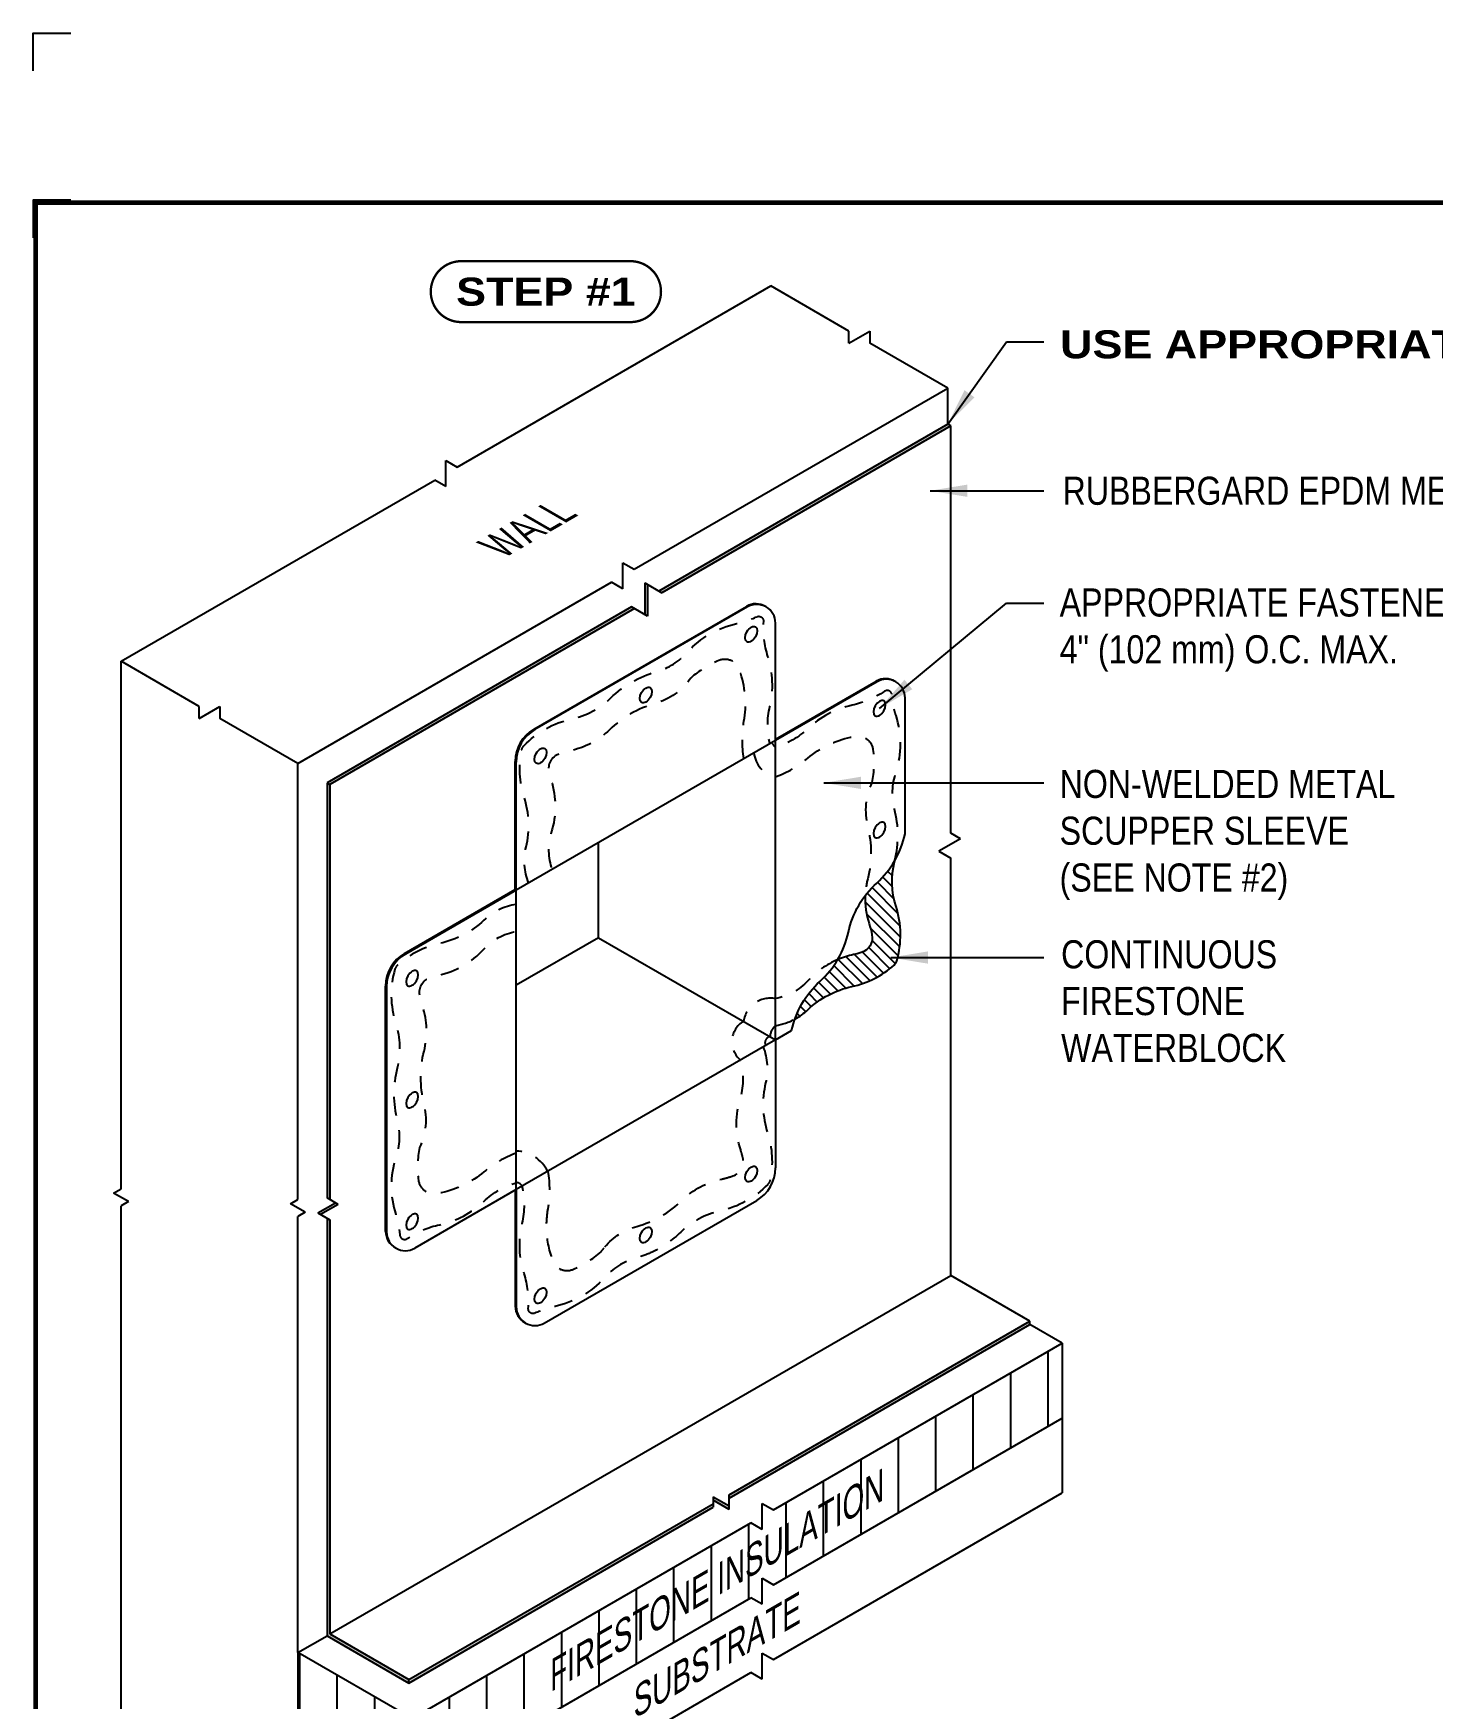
# Model space of a CAD drawing. Header units: inches. Extents: x 255.4 to 275.5, y 38.5 to 55.2.
# Drawn here: x 255.45 to 264.8, y 44.09 to 55.21 of the extents above; entities that cross this region are included whole.
import ezdxf
from ezdxf.enums import TextEntityAlignment as Align

# ---------------------------------------------------------------- set-up
doc = ezdxf.new("R2010")
doc.units = ezdxf.units.IN
doc.header["$MEASUREMENT"] = 0
doc.linetypes.add('HIDDEN2', pattern=[0.1875, 0.125, -0.0625])
doc.layers.get('0').update_dxf_attribs({"linetype": 'CONTINUOUS'})
doc.layers.get('DEFPOINTS').update_dxf_attribs({"linetype": 'CONTINUOUS'})
for name, color, linetype in [('FSBP-ACCESSORY-OTHER', 7, 'CONTINUOUS'), ('FSBP-ANNO-NOTE', 7, 'CONTINUOUS'), ('FSBP-INSULATION', 7, 'CONTINUOUS'), ('FSBP-MEMBRANE', 7, 'CONTINUOUS'), ('FSBP-SEALANTS', 1, 'CONTINUOUS'), ('FSBP-SUBSTRATE-GENERIC', 9, 'CONTINUOUS'), ('FSBP-TTLB-BORDER', 7, 'CONTINUOUS'), ('FSBP-TTLB-TEXT', 7, 'CONTINUOUS'), ('FSBP-WALL-CURB', 9, 'CONTINUOUS')]:
    doc.layers.add(name, color=color, linetype=linetype)
doc.styles.add('FSBP_ARIAL', font='arial.ttf')
doc.styles.add('FSBP_ARIAL_BOLD', font='')
doc.styles.add('FSBP_ARIAL_NAR', font='ARIALN.TTF')
doc.styles.get('FSBP_ARIAL_BOLD').set_extended_font_data('Arial Black')
doc.dimstyles.new('FSBP-LEADER', dxfattribs={"dimtxt": 0.1875, "dimasz": 0.25, "dimexe": 0.0625, "dimexo": 0.125, "dimgap": 0.125, "dimtad": 0, "dimtih": 1, "dimtoh": 1, "dimdec": 4, "dimzin": 0, "dimdsep": 46, "dimlunit": 4, "dimtxsty": 'FSBP_ARIAL_NAR', "dimcen": 0.09375, "dimclrd": 256, "dimclre": 256, "dimclrt": 256, "dimadec": 0, "dimazin": 0, "dimtfac": 1, "dimtdec": 4, "dimtofl": 0, "dimtmove": 0, "dimatfit": 3, "dimfxl": 0, "dimtolj": 1, "dimtzin": 0, "dimlwd": -1, "dimlwe": -1, "dimarcsym": 0})
pattern_1 = [(135, (5.684341886080801e-14, 7.105427357601002e-15), (-0.02209708691207961, -0.02209708691207961), []), (135, (-0.01562499999994316, 7.105427357601002e-15), (-0.02209708691207961, -0.02209708691207961), [])]

# ---------------------------------------------------------------- blocks, each defined once
blk = doc.blocks.new('TTLB-EPDM_2')
at = {"layer": 'DEFPOINTS', "linetype": 'Continuous', "ltscale": 1.75}
blk.add_lwpolyline([(-0.015625, 13.88083333333333), (-0.015625, 14.13083333333333), (0.234375, 14.13083333333333)], dxfattribs=at)
at = {"layer": 'DEFPOINTS', "color": 1}
blk.add_lwpolyline([(0.234375, 13.015625), (-0.015625, 13.015625), (-0.015625, 12.765625)], dxfattribs=at)
at = {"layer": 'FSBP-TTLB-BORDER', "const_width": 0.03125}
blk.add_lwpolyline([(20, 0), (20, 13), (0, 13), (0, 0)], dxfattribs=at)
at = {"layer": 'FSBP-TTLB-TEXT'}
for tag, height, style, p in [('MAXIMUM_WARRANTY', 0.1875, 'FSBP_ARIAL_BOLD', (18.03987100774941, 0.2240244307510579)), ('ACCPT_SYSTEMS', 0.21875, 'FSBP_ARIAL', (12.49438170418193, -1.23218745252656))]:
    blk.add_attdef(tag, text='', height=height, dxfattribs=dict(at, style=style)).set_placement(p, align=Align.MIDDLE_LEFT)
for tag, height, style, p in [('DETAIL_DESCP_LINE_1', 0.21875, 'FSBP_ARIAL_BOLD', (10.33118450231211, -0.2831249841755152)), ('DETAIL_DESCP_LINE_2', 0.21875, 'FSBP_ARIAL_BOLD', (10.33118450231211, -0.6812499208775904)), ('ISSUE_REV_DATE', 0.21875, 'FSBP_ARIAL', (16.84069633627263, -0.7282559425942452)), ('DETAIL_NUMBER', 0.4375, 'FSBP_ARIAL', (18.91941590748775, -0.8931630692489421))]:
    blk.add_attdef(tag, text='', height=height, dxfattribs=dict(at, style=style)).set_placement(p, align=Align.MIDDLE_CENTER)

msp = doc.modelspace()

# ---------------------------------------------------------------- hatches: boundary and pattern name
at = {"layer": 'FSBP-ACCESSORY-OTHER'}
h = msp.add_hatch(dxfattribs=at)
h.set_pattern_fill('STEEL', color=256, scale=0.25, angle=90, style=0)
h.set_pattern_definition(pattern_1)
h.paths.add_polyline_path([(260.2187173936403, 51.38030025277412, -0.2596996519576828), (260.3403484946442, 51.38217660510387, 0.2762329012800598), (260.2120390763702, 51.38415598104744), (258.7924882688014, 50.56457794016943, 0.2679491924310545), (258.6674882688015, 50.34807158922334), (258.6674882688015, 49.49240915652075), (258.6741665860716, 49.4885534282472), (258.6741665860716, 50.34421586094993, -0.2679491924311477), (258.7991665860716, 50.56072221189606)])
h = msp.add_hatch(dxfattribs=at)
h.set_pattern_fill('STEEL', color=256, scale=0.25, angle=90, style=0)
h.set_pattern_definition(pattern_1)
h.paths.add_polyline_path([(261.0847427974248, 50.88030025277406, -0.2596996519576828), (261.2063738984287, 50.88217660510381, 0.2762329012800614), (261.0780644801546, 50.88415598104743), (260.4062173936403, 50.49626488479427), (260.4062173936403, 50.48855342824719)])
h = msp.add_hatch(dxfattribs=at)
h.set_pattern_fill('STEEL', color=256, scale=0.25, angle=90, style=0)
h.set_pattern_definition(pattern_1)
h.paths.add_polyline_path([(257.801462865017, 47.20891550746657, 0.276232901299927), (257.8673317640128, 47.09878597966386, -0.2596996519774554), (257.808141182287, 47.20505977919326), (257.808141182287, 48.8442158609499, -0.2679491924311921), (257.933141182287, 49.06072221189602), (258.6741665860715, 49.48855342824719), (258.6674882688014, 49.49240915652075), (257.9264628650169, 49.06457794016936, 0.2679491924310637), (257.801462865017, 48.84807158922325)])
at = {"layer": 'FSBP-INSULATION'}
h = msp.add_hatch(dxfattribs=at)
h.set_pattern_fill('LINE', color=256, scale=2, angle=90, style=0)
h.set_pattern_definition([(90, (-254.7721348638862, -269.0931468121047), (-0.25, 1.530757942277972e-17), [])])
h.paths.add_polyline_path([(262.3214772189082, 45.96201035477435), (262.3214772189082, 46.46201035477448), (260.392618721522, 45.34838338207989), (260.3174929469769, 45.39175726823657), (260.3174929469769, 45.21826172360993), (260.2423671724318, 45.26163560976657), (257.9789279493907, 43.95483836504972), (257.9789279493908, 43.45483836504956), (260.2423671724318, 44.76163560976644), (260.3174929469769, 44.71826172360976), (260.3174929469769, 44.89175726823638), (260.392618721522, 44.84838338207974)])
h.paths.add_polyline_path([(257.9789279493908, 43.4548383650495), (257.9789279493908, 43.95483836504957), (257.2148174117812, 44.39599778962913), (257.2148174117812, 43.89599778962879)])
h.paths.add_polyline_path([(258.8434691349082, 44.06828987497926), (261.2848337767352, 45.41313812436287), (261.2848337767352, 45.749195560637), (258.8434691349082, 44.40434731125339)], flags=24)
at = {"layer": 'FSBP-MEMBRANE'}
h = msp.add_hatch(color=256, dxfattribs=at)
h.paths.add_polyline_path([(261.5768522528838, 52.58938357833692), (261.5573666812987, 52.60063357833688), (259.6277048578362, 51.48654280511583), (259.6471904294211, 51.47529280511581)])
h.paths.add_polyline_path([(259.5516766340664, 51.53043772057519), (259.5321910624814, 51.54168772057515), (259.5321910624814, 51.33081117294732), (259.5516766340664, 51.31956117294736)])
h.paths.add_polyline_path([(259.4645659821133, 51.36985453130198), (259.445080410528, 51.38110453130194), (257.4097731340624, 50.20601932735109), (257.429258705648, 50.19476932735107)])
h = msp.add_hatch(color=256, dxfattribs=at)
h.paths.add_polyline_path([(257.4849789745047, 47.38945754008351), (257.4654934029195, 47.40070754008353), (257.3474993960747, 47.33258366846881), (257.3669849676597, 47.3213336684688)])
h.paths.add_polyline_path([(257.429258705648, 50.19476932735101), (257.4097731340624, 50.20601932735097), (257.4097731340624, 47.4328776523074), (257.429258705648, 47.42162765230721)])
msp.add_hatch(color=256, dxfattribs=at).paths.add_polyline_path([(257.4292587056476, 47.28537990907817), (257.4097731340624, 47.29662990907808), (257.4097731340624, 44.50855552836838), (257.957377320726, 44.19239610378882), (257.957377320726, 44.2148961037888), (257.4292587056478, 44.51980552836817)])
h = msp.add_hatch(color=256, dxfattribs=at)
h.paths.add_polyline_path([(262.1049708679619, 46.58701035477456), (262.1049708679619, 46.60951035477466), (260.0960602782482, 45.44966528502538), (260.0960602782482, 45.42716528502534)])
h.paths.add_polyline_path([(259.9906006941167, 45.435628292825), (259.9906006941167, 45.41312829282508), (260.0960602782482, 45.35224117353816), (260.0960602782482, 45.3747411735382)])
h.paths.add_polyline_path([(259.9906006941167, 45.36627816573859), (259.9906006941167, 45.38877816573851), (257.957377320726, 44.21489610378875), (257.957377320726, 44.19239610378877)])
at = {"layer": 'FSBP-SEALANTS'}
h = msp.add_hatch(dxfattribs=at)
h.set_pattern_fill('ANSI31', color=256, scale=0.4, angle=90, style=0)
h.set_pattern_definition([(135, (114.7236330759466, 25.63341921984609), (-0.03535533905932738, -0.03535533905932737), [])])
h.paths.add_polyline_path([(261.2168607476498, 49.0168586646334, 0.1489966034677338), (261.2116164631132, 49.37888964731812, -0.1402262810104214), (261.2021420431739, 49.67798849600864, 0.00353877156870157), (261.2045437694553, 49.68780739073387, -0.07889136305726728), (261.0826233155142, 49.53593772287061, 0.04552217737602576), (261.0062917035916, 49.45282913613894, 0.08782696940633593), (261.0318349192846, 49.26490810184893, -0.02882211477030213), (261.0509179832158, 49.1909976255845, -0.385209148746729), (260.9790195594105, 49.07114445748962, -0.02044796723230135), (260.9265824084101, 49.05752091597564, 0.04783673895767743), (260.8212168437703, 49.02389744657478, -0.07559139346866109), (260.7033843516931, 48.87907656932254, 0.1238479756660185), (260.5354524580613, 48.62688201986995, 0.06611902782828859), (260.6227237445863, 48.68967371532179, -0.1364480881100324), (260.9171664371714, 48.84465874396727, 0.1290821672476739), (261.1983473140227, 48.98750379840206, 0.1416046827666469)])

# ---------------------------------------------------------------- linework, layer by layer
at = {"layer": 'FSBP-ACCESSORY-OTHER'}
for p, q in [((258.7924882688013, 50.56457794016943), (260.2120390763702, 51.38415598104744)), ((260.2187173936403, 51.38030025277412), (258.7991665860715, 50.56072221189605)), ((260.4062173936403, 50.48855342824719), (260.4062173936403, 51.27204707730105)), ((260.4062173936403, 50.49626488479429), (261.0780644801546, 50.88415598104744)), ((261.0847427974247, 50.88030025277406), (260.4062173936403, 50.48855342824719)), ((261.2722427974248, 49.86436829964464), (261.2722427974247, 50.772047077301)), ((258.6674882688014, 49.49240915652079), (258.6674882688014, 50.34807158922324)), ((258.6741665860715, 49.48855342824719), (258.6741665860715, 50.34421586094992)), ((257.9264628650168, 49.06457794016937), (258.6674882688014, 49.49240915652079)), ((258.6741665860715, 49.48855342824719), (257.9331411822869, 49.06072221189599)), ((258.6674882688013, 49.49240915652079), (258.6741665860715, 49.48855342824719)), ((258.6741665860715, 47.48855342824719), (258.6741665860715, 49.48855342824719)), ((259.2246460503467, 49.17073396136452), (258.6741665860715, 48.85291449448168)), ((257.8014628650169, 47.20891550746659), (257.8014628650169, 48.84807158922318)), ((257.8081411822869, 48.84421586094986), (257.8081411822869, 47.20505977919326)), ((260.4062173936403, 48.48855342824713), (260.5137648697824, 48.55064599254845)), ((260.4062173936403, 48.48855342824719), (258.6741665860715, 47.48855342824719)), ((260.4062173936403, 48.48855342824719), (260.4062173936403, 47.63289099554463)), ((258.6741665860715, 47.48855342824719), (257.9956411822869, 47.0968066037202)), ((258.6674882688013, 47.48469769997358), (258.6674882688017, 46.70891550746691)), ((258.6741665860715, 47.48855342824719), (258.6741665860715, 46.70505977919336)), ((258.8616665860715, 46.59680660372031), (260.2812173936403, 47.41638464459849))]:
    msp.add_line(p, q, dxfattribs=at)
at = {"layer": 'FSBP-ACCESSORY-OTHER', "linetype": 'Continuous'}
for p, q in [((260.4062173936403, 50.48855342824719), (258.6741665860715, 49.48855342824719)), ((260.4062173936403, 48.48855342824719), (260.4062173936403, 50.48855342824719)), ((259.2246460503467, 49.17073396136452), (259.2246460503467, 49.8063728951298)), ((259.2246460503467, 49.17073396136452), (260.4062173936403, 48.48855342824713))]:
    msp.add_line(p, q, dxfattribs=at)
at = {"layer": 'FSBP-ACCESSORY-OTHER'}
msp.add_lwpolyline([(260.5137648697824, 48.55064599254847, -0.1564078712524959), (260.703384351693, 48.87907656932252, 0.156407871252505), (260.8930038336036, 49.20750714609653, -0.1564078712524959), (261.0826233155142, 49.53593772287059, 0.156407871252505), (261.2722427974248, 49.86436829964461)], format="xyb", dxfattribs=at)
for centre, radius, start, end in [((260.2745390763702, 51.27590280557438), 0.125, 58.2323839661733, 119.9999999999963), ((260.2812173936403, 51.27204707730105), 0.125, 0, 119.9999999999963), ((261.1405644801546, 50.77590280557432), 0.125, 58.2323839661733, 119.9999999999963), ((261.1472427974247, 50.772047077301), 0.125, 3.256887993818641e-12, 119.9999999999963), ((258.9174882688013, 50.34807158922324), 0.25, 119.9999999999963, 180), ((258.9241665860715, 50.34421586094992), 0.25, 119.9999999999963, 180), ((258.0514628650168, 48.84807158922318), 0.25, 119.9999999999927, 180), ((258.0581411822869, 48.84421586094986), 0.25, 119.9999999999927, 180), ((260.1562173936403, 47.63289099554463), 0.25, 300.0000000000001, 0), ((257.9264628650168, 47.20891550746659), 0.125, 180, 241.7676160380298), ((257.9331411822869, 47.20505977919326), 0.125, 180, 299.9999999999963), ((258.7924882688013, 46.70891550746698), 0.125, 180.0000000000011, 241.7676160362187), ((258.7991665860715, 46.70505977919336), 0.125, 180.0000000000011, 299.9999999999993)]:
    msp.add_arc(centre, radius, start, end, dxfattribs=at)
at = {"layer": 'FSBP-ACCESSORY-OTHER', "linetype": 'Continuous'}
for centre, major_axis, ratio in [((260.2438376304306, 51.19790295435955), (-0.02870495792324174, -0.04971844555217831), 0.5773502691896035), ((259.5401919898558, 50.79165295435972), (-0.02870495792324175, -0.04971844555217831), 0.5773502691896033), ((258.8365463492812, 50.38540295435989), (-0.02870495792324174, -0.04971844555217832), 0.577350269189603), ((260.2438376304307, 47.59170390213465), (0.02870495792324175, 0.04971844555217831), 0.5773502691896035), ((259.5401919898561, 47.18545390213471), (0.02870495792324174, 0.04971844555217831), 0.5773502691896033), ((258.8365463492815, 46.77920390213488), (-0.02870495792324174, -0.04971844555217832), 0.5773502691896031)]:
    msp.add_ellipse(centre, major_axis=major_axis, ratio=ratio, dxfattribs=at)
at = {"layer": 'FSBP-ACCESSORY-OTHER', "linetype": 'Continuous', "extrusion": (0, 0, -1)}
for centre, major_axis, ratio in [((261.1017219850207, 50.70260319130323), (-0.02870495792323756, -0.04971844555218069), 0.5773502691896035), ((261.1017219850208, 49.8901031913034), (-0.02870495792323755, -0.04971844555218072), 0.5773502691896034), ((257.9786619946907, 48.89950366519086), (0.02870495792323757, 0.0497184455521807), 0.5773502691896034), ((257.9786619946907, 48.08700366519109), (0.02870495792323757, 0.0497184455521807), 0.5773502691896033), ((257.9786619946909, 47.27450366519138), (0.02870495792323757, 0.0497184455521807), 0.5773502691896034)]:
    msp.add_ellipse(centre, major_axis=major_axis, ratio=ratio, dxfattribs=at)
at = {"layer": 'FSBP-ANNO-NOTE', "const_width": 0.015625}
msp.add_lwpolyline([(258.3062396685087, 53.28275739678507), (259.4378086509781, 53.28275739678507, 0.9999999999999999), (259.4378086509781, 53.68969619502705), (258.3062396685087, 53.68969619502705, 0.9999999999999999)], format="xyb", close=True, dxfattribs=at)
at = {"layer": 'FSBP-INSULATION', "linetype": 'Continuous'}
for p, q in [((262.3214772189082, 46.46201035477462), (262.1049708679619, 46.58701035477462)), ((260.3926187215219, 45.34838338207986), (262.3214772189083, 46.46201035477456)), ((262.3214772189082, 46.46201035477462), (262.3214772189082, 45.96201035477445)), ((260.3926187215219, 44.84838338207975), (262.3214772189082, 45.96201035477434)), ((260.3174929469768, 45.21826172360987), (260.3174929469768, 45.39175726823656)), ((260.3174929469768, 45.39175726823656), (260.3926187215219, 45.34838338207992)), ((257.9789279493906, 43.95483836504967), (260.2423671724317, 45.26163560976657)), ((260.3174929469768, 45.21826172360993), (260.2423671724317, 45.26163560976657)), ((260.3174929469768, 44.71826172360976), (260.3174929469768, 44.89175726823639)), ((260.3174929469768, 44.89175726823639), (260.3926187215219, 44.84838338207975)), ((257.9789279493906, 43.4548383650495), (260.2423671724317, 44.7616356097664)), ((260.3174929469768, 44.71826172360976), (260.2423671724317, 44.76163560976646)), ((257.2148174117812, 44.39599778962905), (257.4097731340627, 44.50855552836821)), ((257.9789279493907, 43.95483836504955), (257.2148174117812, 44.39599778962911)), ((257.2148174117812, 44.39599778962899), (257.2148174117812, 43.89599778962877))]:
    msp.add_line(p, q, dxfattribs=at)
at = {"layer": 'FSBP-MEMBRANE', "linetype": 'Continuous'}
for p, q in [((261.5573666812985, 52.60063357833688), (259.627704857836, 51.48654280511583)), ((261.5768522528837, 52.58938357833686), (259.6471904294211, 51.47529280511581)), ((261.5768522528837, 52.58938357833686), (261.5573666812985, 52.60063357833688)), ((261.5768522528837, 49.86875470088863), (261.5768522528837, 52.58938357833686)), ((259.5321910624813, 51.54168772057515), (259.6471904294211, 51.47529280511581)), ((259.5321910624813, 51.54168772057515), (259.5321910624813, 51.33081117294738)), ((259.5516766340664, 51.53043772057514), (259.5516766340664, 51.31956117294736)), ((259.445080410528, 51.381104531302), (257.4097731340624, 50.20601932735103)), ((259.4645659821132, 51.36985453130198), (257.429258705648, 50.19476932735107)), ((259.5516766340664, 51.31956117294736), (259.445080410528, 51.38110453130194)), ((257.4097731340624, 50.20601932735109), (257.429258705648, 50.19476932735107)), ((257.4097731340624, 50.20601932735109), (257.4097731340624, 47.4328776523074)), ((257.429258705648, 50.19476932735107), (257.429258705648, 47.42162765230721)), ((261.6425970558047, 49.83079692122435), (261.5768522528837, 49.86875470088863)), ((261.6425970558047, 49.83079692122435), (261.4986703086066, 49.747700774986)), ((261.4986703086066, 49.747700774986), (261.5768522528837, 49.70256240841188)), ((261.5768522528837, 46.91441977935425), (261.5768522528837, 49.70256240841188)), ((257.3474993960746, 47.33258366846881), (257.4654934029195, 47.40070754008353)), ((257.4849789745047, 47.38945754008351), (257.3669849676597, 47.32133366846885)), ((257.4849789745047, 47.38945754008351), (257.4097731340624, 47.4328776523074)), ((257.3474993960746, 47.33258366846887), (257.4292587056477, 47.28537990907806)), ((257.4097731340624, 47.29662990907813), (257.4097731340624, 44.50855552836826)), ((257.4292587056476, 47.28537990907812), (257.429258705648, 44.51980552836822)), ((257.4292587056478, 44.51980552836828), (261.5768522528837, 46.9144197793543)), ((260.096060278248, 45.44966528502538), (262.1049708679619, 46.60951035477471)), ((260.096060278248, 45.4271652850254), (262.1049708679619, 46.58701035477462)), ((262.1049708679619, 46.58701035477462), (262.1049708679619, 46.60951035477466)), ((257.957377320726, 44.21489610378875), (259.9906006941166, 45.38877816573846)), ((259.9906006941166, 45.43562829282506), (260.096060278248, 45.37474117353814)), ((259.9906006941166, 45.43562829282506), (259.9906006941166, 45.36627816573854)), ((260.096060278248, 45.35224117353816), (259.9906006941166, 45.41312829282502)), ((260.096060278248, 45.35224117353816), (260.096060278248, 45.44966528502538)), ((257.957377320726, 44.19239610378877), (259.9906006941166, 45.36627816573854)), ((257.4097731340624, 44.50855552836826), (257.957377320726, 44.19239610378877)), ((257.429258705648, 44.51980552836822), (257.957377320726, 44.21489610378875)), ((257.957377320726, 44.19239610378882), (257.957377320726, 44.21489610378875))]:
    msp.add_line(p, q, dxfattribs=at)
at = {"layer": 'FSBP-MEMBRANE'}
msp.add_line((262.1049708679619, 46.60951035477477), (261.5768522528837, 46.91441977935425), dxfattribs=at)
at = {"layer": 'FSBP-SEALANTS', "linetype": 'HIDDEN2', "flags": 128}
for points in [[(258.7563860872577, 49.53602287938973, -0.1510209590290179), (258.7400886884215, 49.77661357178458, 0.1364480881100001), (258.7270883141422, 50.10910093784456, -0.129082167247778), (258.7102053216621, 50.42403324747367, -0.1416046827667475), (258.7263706647298, 50.45474378442178, -0.1489966034676834), (259.04252083496, 50.6312175921306, 0.1402262810104641), (259.3062852461383, 50.77256192812244, -0.1246436903930751), (259.6100933627257, 50.94754519136528, 0.1454829282213887), (259.8186483150459, 51.07931500168324, -0.1564078712525041), (260.1470788918202, 51.2689344835939, 0.05720011021185706), (260.2811697753357, 51.3145005939321, -0.5745144348243296), (260.3256988646824, 51.28396529120521, 0.09617843498134107), (260.3536923869763, 51.04890924147507, -0.1367840431909824), (260.3665037642984, 50.71562475365617, 0.1172630877296799), (260.3665037642984, 50.46562475365612)], [(260.1956494046792, 50.36698194313782, -0.08743373383367621), (260.1956494046792, 50.61698194313776, 0.1217780838013353), (260.1740563241318, 50.9343236851759, -0.008907346587396602), (260.1681052023771, 50.95408672623459, 0.4474551303068112), (260.0285470231914, 51.0223035170212, 0.08426421137505688), (259.8400492973326, 50.90544671725546, -0.1746386183833107), (259.6012732207012, 50.73485903454348, 0.1246436903930751), (259.2974651041135, 50.5598757713007, -0.1402262810104641), (259.0337006929352, 50.41853143530879, 0.02882211477033688), (258.9601508109188, 50.39810261532311, 0.3852091487480573), (258.8923041345273, 50.27591016976776, 0.02044796723167563), (258.9067243769866, 50.22368649414379, -0.1547461979698865), (258.9078607441019, 49.87347681329418, 0.1634408914894301), (258.9128543785107, 49.62635988946424)], [(261.2045437694554, 49.68780739073392, 0.1210515247463061), (261.2017779360856, 50.02858567447099, -0.1454829282213887), (261.2116164631128, 50.27508446642416, 0.1564078712525041), (261.2116164631127, 50.65432343024558, -0.05720011021185706), (261.1840324304595, 50.79323259695495, 0.5745144348243296), (261.1353235379123, 50.81652826817314, -0.09617843498134107), (260.9177622663859, 50.72324334475591, 0.1367840431909824), (260.6227237445863, 50.56769607906487, -0.1172630877296799), (260.4062173936402, 50.44269607906487)], [(260.4062173936403, 50.24541045802827, 0.08743373383367678), (260.6227237445863, 50.37041045802827, -0.1217780838013353), (260.9083462951463, 50.51038117274736, 0.008907346587396602), (260.9284371516365, 50.51510887065608, -0.4474551303068112), (261.0572937150152, 50.42835633756867, -0.08426421137505688), (261.0503416207424, 50.20668411853642, 0.1746386183833107), (261.0219963922571, 49.91460412900169, -0.1246436903930751), (261.0223604993455, 49.56400695053962, 0.05176183104624316), (261.0062917035916, 49.45282913613892, 0.05176183104624316)], [(258.6741665860716, 49.39361452596226, 0.1510209590290179), (258.4576602351252, 49.28743314117257, -0.1364480881100001), (258.1632175425405, 49.13244811252711, 0.129082167247778), (257.882036665689, 48.98960305809224, 0.1416046827667475), (257.8635232320619, 48.96024819186077, 0.1489966034676834), (257.8687675165986, 48.59821720917624, -0.1402262810104641), (257.8782419365378, 48.29911836048556, 0.1246436903930751), (257.8786060436262, 47.94852118202344, -0.1454829282213887), (257.8687675165991, 47.70202239007033, 0.1564078712525041), (257.8687675165991, 47.3227834262489, -0.05720011021185706), (257.8963515492522, 47.18387425953948, 0.5745144348243296), (257.9450604417994, 47.16057858832129, -0.09617843498134107), (258.162621713326, 47.25386351173852, 0.1367840431909824), (258.4576602351254, 47.4094107774295, -0.1172630877296799), (258.6741665860716, 47.53441077742956)], [(258.6741665860716, 47.73169639846616, 0.08743373383367621), (258.4576602351256, 47.60669639846616, -0.1217780838013353), (258.1720376845655, 47.46672568374707, 0.008907346587396602), (258.1519468280752, 47.46199798583835, -0.4474551303068112), (258.0230902646966, 47.5487505189257, -0.08426421137505688), (258.0300423589691, 47.77042273795801, 0.1746386183833107), (258.0583875874548, 48.06250272749269, -0.1246436903930751), (258.0580234803664, 48.41309990595487, 0.1402262810104641), (258.0485490604273, 48.71219875464548, -0.02882211477033688), (258.0294659964959, 48.78610923091001, -0.3852091487480573), (258.1013644203016, 48.90596239900496, -0.02044796723167563), (258.1538015713007, 48.9195859405185, 0.1547461979698865), (258.4576602351252, 49.09370665815338, -0.1634408914894301), (258.6741665860716, 49.21294050581325)], [(260.8212168437703, 49.02389744657481, 0.1061238713786779), (260.6227237445863, 48.88340019834099, -0.1634408914894301), (260.4062173936403, 48.76416635068124)], [(260.4062173936403, 48.58349233053222, 0.08406253659500454), (260.5354524580613, 48.62688201986997, 0.08406253659500454)], [(260.3239978924541, 48.4410839771047, -0.1510209590290054), (260.3402952912904, 48.20049328470985, 0.1364480881100001), (260.3532956655697, 47.86800591864987, -0.129082167247778), (260.3701786580498, 47.55307360902076, -0.1416046827667475), (260.3540133149821, 47.52236307207265, -0.1489966034676834), (260.0378631447519, 47.34588926436383, 0.1402262810104641), (259.7740987335735, 47.20454492837199, -0.08244577053939832), (259.5818419664561, 47.07130057795591, -0.04176869037709392), (259.4702906169858, 47.02956166512915, 0.1454829282213887), (259.2617356646659, 46.89779185481119, -0.1564078712525041), (258.9333050878917, 46.70817237290053, 0.05720011021185706), (258.7992142043762, 46.66260626256233, -0.5745144348243296), (258.7546851150295, 46.69314156528922, 0.09617843498134107), (258.7266915927356, 46.92819761501941, -0.1318382441806273), (258.71120267405, 47.24971546427575, -0.004858189491041219), (258.7138802154135, 47.26148210283831, 0.1172630877296799), (258.7138802154135, 47.51148210283831)], [(259.2665400075068, 47.10581782270258, -0.1491127068085307), (259.4791107590106, 47.24224782195095, 0.1246436903930751), (259.7829188755981, 47.41723108519379, -0.1402262810104641), (260.0466832867767, 47.55857542118564, 0.02882211477033688), (260.1202331687931, 47.57900424117132, 0.3852091487480573), (260.1880798451846, 47.70119668672673, 0.02044796723167563), (260.1736596027253, 47.75342036235064, -0.1547461979698865), (260.17252323561, 48.10363004320025, 0.1634408914894301), (260.1675296012012, 48.35074696703019)], [(258.8847345750327, 47.61012491335661, -0.08743373383367123), (258.8847345750327, 47.36012491335667, 0.03797239911428167), (258.8748490710526, 47.26010516576206, 0.08341993372886031), (258.9063276555801, 47.04278317131853, -0.008907346587396602), (258.9122787773348, 47.02302013025984, 0.4474551303068112), (259.0518369565204, 46.95480333947323, 0.08426421137505688), (259.2403346823793, 47.07166013923897, -0.02487806590334308), (259.2665400074519, 47.10581782272651)]]:
    msp.add_lwpolyline(points, format="xyb", dxfattribs=at)
at = {"layer": 'FSBP-SEALANTS', "linetype": 'HIDDEN2'}
for points in [[(260.4062173936403, 50.24541045802827, -0.3310748463358646), (260.2624072531178, 50.4055246049043, -0.3776829690137635)], [(260.381130930762, 50.47406975215146, 0.09641366580706329), (260.4062173936402, 50.44269607906487)], [(260.4062173936403, 48.7634866771965, 0.4234086874136877), (260.1922105149877, 48.61211035724573)], [(260.1725232356097, 48.3536300432002, -0.5196930854602291), (260.1922105149877, 48.61211035724573, -0.2747256508439658)], [(260.3402952912901, 48.45049328470979, -0.4936679461946873), (260.3693406902861, 48.50984420285549, -17.48686787820193)], [(260.3693406902861, 48.50984420285555, -0.2040181615861582), (260.4062173936403, 48.58349233053222, -0.4725213873114719)], [(258.8847345750326, 47.61012491335661, 0.2692264940557292), (258.6741665860716, 47.74572639283024, 0.2692264940557292)], [(258.7138802154134, 47.51148210283831, 0.2191009595903685), (258.6741665860716, 47.53635496941438, 0.2191009595903685)]]:
    msp.add_lwpolyline(points, format="xyb", dxfattribs=at)
at = {"layer": 'FSBP-SEALANTS', "flags": 128}
for points in [[(260.5354524580613, 48.62688201986997, 0.06611902782827563), (260.6227237445863, 48.6896737153218, -0.1364480881100001), (260.9171664371714, 48.84465874396726, 0.129082167247778), (261.1983473140228, 48.98750379840219, 0.1416046827667475), (261.2168607476499, 49.0168586646336, 0.1489966034676834), (261.2116164631132, 49.37888964731819, -0.1402262810104641), (261.202142043174, 49.67798849600881, 0.003538771568666167), (261.2045437694554, 49.68780739073392)], [(261.0062917035916, 49.45282913613892, 0.08782696940632828), (261.0318349192846, 49.26490810184895, -0.02882211477033688), (261.0509179832159, 49.19099762558442, -0.3852091487480573), (260.9790195594099, 49.07114445748947, -0.02044796723167563), (260.9265824084112, 49.05752091597587, 0.04783673895813696), (260.8212168437703, 49.02389744657481, 0.04783673895813696)]]:
    msp.add_lwpolyline(points, format="xyb", dxfattribs=at)
at = {"layer": 'FSBP-SUBSTRATE-GENERIC', "linetype": 'Continuous'}
for p, q in [((262.3214772189082, 45.96201035477445), (262.3214772189082, 45.46201035477456)), ((260.3926187215219, 44.34838338207997), (262.3214772189082, 45.46201035477462)), ((260.3174929469768, 44.30500949592333), (260.3174929469768, 44.39175726823667)), ((260.3174929469768, 44.39175726823667), (260.3926187215219, 44.34838338208003)), ((260.3174929469768, 44.21826172361004), (260.3174929469768, 44.30500949592333)), ((257.9789279493908, 42.95483836504961), (260.2423671724317, 44.26163560976663)), ((260.3174929469768, 44.21826172361004), (260.2423671724317, 44.26163560976669))]:
    msp.add_line(p, q, dxfattribs=at)
at = {"layer": 'FSBP-WALL-CURB', "linetype": 'Continuous'}
for p, q in [((258.2796464777916, 52.31395114292813), (260.3757953380047, 53.52416325163419)), ((260.8971088849001, 53.22318273500194), (260.3757953380047, 53.52416325163414)), ((260.8971088849001, 53.14296323514917), (261.0360531344028, 53.22318273500183)), ((260.8971088849001, 53.14296323514917), (260.8971088849001, 53.22318273500183)), ((261.0360531344028, 53.22318273500183), (261.0360531344028, 53.14296323514917)), ((261.5573666812985, 52.84198271851686), (261.0360531344028, 53.14296323514928)), ((259.4612178210849, 51.63177060981108), (261.5573666812985, 52.84198271851686)), ((261.5573666812985, 52.60063357833688), (261.5573666812985, 52.84198271851686)), ((258.204520703246, 52.18382948445831), (258.204520703246, 52.357325029085)), ((258.204520703246, 52.357325029085), (258.2796464777913, 52.3139511429283)), ((256.0332460684875, 51.01699126190918), (258.1293949287011, 52.22720337061507)), ((258.204520703246, 52.18382948445837), (258.1293949287011, 52.22720337061502)), ((259.3860920465398, 51.50164895134098), (259.3860920465398, 51.67514449596761)), ((259.3860920465398, 51.67514449596761), (259.4612178210849, 51.63177060981103)), ((257.2148174117812, 50.33481072879179), (259.3109662719949, 51.54502283749768)), ((259.3860920465398, 51.50164895134104), (259.3109662719947, 51.54502283749768)), ((256.554559615383, 50.71601074527688), (256.0332460684875, 51.01699126190918)), ((256.0332460684875, 47.49409355347142), (256.0332460684875, 51.01699126190918)), ((256.554559615383, 50.63579124542416), (256.6935038648857, 50.71601074527688)), ((256.554559615383, 50.63579124542416), (256.554559615383, 50.71601074527688)), ((256.6935038648857, 50.71601074527688), (256.6935038648857, 50.63579124542416)), ((257.2148174117812, 50.33481072879185), (256.6935038648857, 50.6357912454241)), ((257.2148174117811, 47.42278760925664), (257.2148174117812, 50.33481072879191)), ((255.9835506295932, 47.46540187844833), (256.0332460684875, 47.49409355347142)), ((256.0829415073817, 47.40801852840217), (255.9835506295932, 47.46540187844833)), ((256.0829415073816, 47.40801852840217), (256.0332460684875, 47.37932685337908)), ((257.1651219728869, 47.39409593423356), (257.2148174117812, 47.42278760925664)), ((257.2645128506755, 47.3367125841874), (257.1651219728869, 47.39409593423356)), ((256.0332460684875, 43.44917941900643), (256.0332460684874, 47.37932685337908)), ((257.2645128506753, 47.3367125841874), (257.2148174117812, 47.30802090916431)), ((257.2148174117812, 44.39599778962905), (257.2148174117812, 47.30802090916437))]:
    msp.add_line(p, q, dxfattribs=at)

# ---------------------------------------------------------------- block references
msp.add_blockref('TTLB-EPDM_2', (255.4627011304549, 41.08096216310238))

# ---------------------------------------------------------------- texts
at = {"layer": 'FSBP-ANNO-NOTE', "style": 'FSBP_ARIAL_BOLD'}
msp.add_text('STEP #1', height=0.1875, dxfattribs=at).set_placement((258.8720241597434, 53.48622679590605), align=Align.MIDDLE_CENTER)
at = {"layer": 'FSBP-ANNO-NOTE', "style": 'FSBP_ARIAL_NAR'}
msp.add_text('RUBBERGARD EPDM MEMBRANE', height=0.1875, dxfattribs=at).set_placement((262.324688828362, 52.15623628769315), align=Align.MIDDLE_LEFT)
at = {"layer": 'FSBP-ANNO-NOTE', "linetype": 'Continuous', "style": 'FSBP_ARIAL_NAR'}
for s, oblique, p in [('WALL', 329.9999999999999, (258.7953063748929, 51.92948699021302)), ('SUBSTRATE', 30, (259.9703694810604, 44.35452382688651))]:
    msp.add_text(s, height=0.1875, rotation=30.00000000000089, dxfattribs=dict(at, oblique=oblique)).set_placement(p, align=Align.MIDDLE_CENTER)
at = {"layer": 'FSBP-ANNO-NOTE', "style": 'FSBP_ARIAL_NAR', "oblique": 30}
msp.add_text('FIRESTONE INSULATION', height=0.1875, rotation=30.00000000000089, dxfattribs=at).set_placement((259.9703694810604, 44.85452382688651), align=Align.MIDDLE_CENTER)
at = {"layer": 'FSBP-ANNO-NOTE', "char_height": 0.1875, "attachment_point": 1}
for s, width, heights, insert, style in [('USE APPROPRIATE TERMINATION', 6.975034377057455, [0.3215353490195412], (262.3079274438319, 53.22804205606553), 'FSBP_ARIAL_BOLD'), ('APPROPRIATE FASTENERS\\P4" (102 mm) O.C. MAX.', 2.95149047385712, [0.6160390382774494], (262.3051332275535, 51.50363226560099), 'FSBP_ARIAL_NAR'), ('NON-WELDED METAL SCUPPER SLEEVE \\P(SEE NOTE #2)', 2.296212281980843, [0.9926426419915515], (262.3046879454886, 50.29174673544903), 'FSBP_ARIAL_NAR'), ('CONTINUOUS \\PFIRESTONE \\PWATERBLOCK', 1.565753607104853, [0.9486114987630572], (262.3146529021578, 49.15364675153313), 'FSBP_ARIAL_NAR')]:
    msp.add_mtext_dynamic_manual_height_columns(s, width=width, gutter_width=5, heights=heights, dxfattribs=dict(at, insert=insert, style=style))

# ---------------------------------------------------------------- leaders
at = {"layer": 'FSBP-ANNO-NOTE'}
for points in [[(261.5573666812986, 52.60063357833688), (261.9496888283621, 53.1508023593139), (262.1996888283621, 53.1508023593139)], [(261.4386784807139, 52.15623628769315), (262.1996888283621, 52.15623628769315)], [(261.1017219850207, 50.70260319130323), (261.9496888283621, 51.40623628769315), (262.1996888283621, 51.40623628769315)], [(260.7284003727758, 50.20506441269315), (262.1996888283621, 50.20506441269315)], [(261.1759786705425, 49.03817843864259), (262.1996888283621, 49.03817843864259)]]:
    msp.add_leader(points, dimstyle='FSBP-LEADER', dxfattribs=at)

doc.saveas('drawing.dxf')
